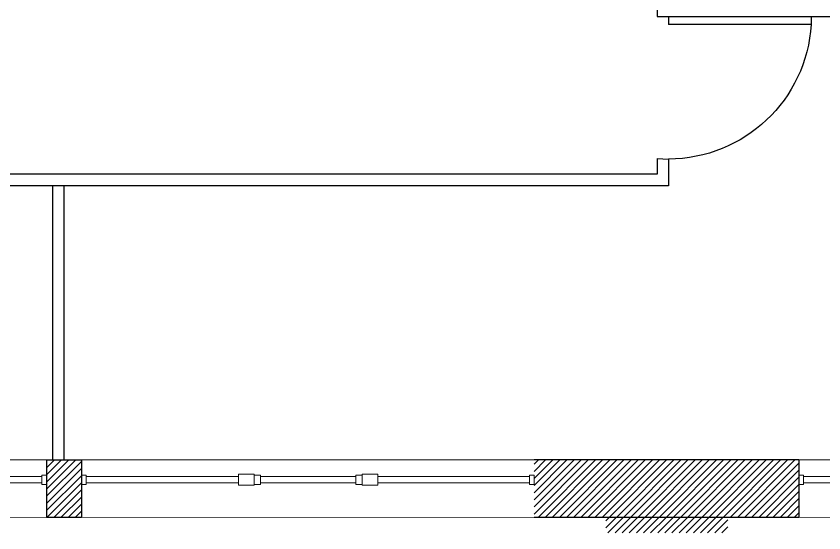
# Model space of a CAD drawing. Header units: millimetres. Extents: x -14819 to 43195, y -10328 to 20814.
# Drawn here: x 17706 to 18216, y 3451 to 3777 of the extents above; entities that cross this region are included whole.
import ezdxf

# ---------------------------------------------------------------- set-up
doc = ezdxf.new("R2010")
doc.units = ezdxf.units.MM
doc.layers.add('10 - Hachures', color=7, linetype='Continuous', lineweight=18, true_color=0x646464)
for name, color, linetype, lineweight in [('Lignes', 92, 'Continuous', 9), ('Mur_coupe', 7, 'Continuous', 25), ('Z', 7, 'Continuous', 9)]:
    doc.layers.add(name, color=color, linetype=linetype, lineweight=lineweight)

# ---------------------------------------------------------------- blocks, each defined once
blk = doc.blocks.new('Panneau système - Vitré 2-1854438-Existant Niv_ 1')
at = {"layer": 'Z'}
for p, q in [((-0.48, 0.02), (0.48, 0.02)), ((-0.48, -0.02), (-0.48, 0.02)), ((0.48, -0.02), (0.48, 0.02)), ((0.48, -0.02), (-0.48, -0.02))]:
    blk.add_line(p, q, dxfattribs=at)
blk = doc.blocks.new('Panneau système - Vitré 2-1854510-Existant Niv_ 1')
at = {"layer": 'Z'}
for p, q in [((-0.4779, 0.02), (0.4779, 0.02)), ((-0.4779, -0.02), (-0.4779, 0.02)), ((0.4779, -0.02), (0.4779, 0.02)), ((0.4779, -0.02), (-0.4779, -0.02))]:
    blk.add_line(p, q, dxfattribs=at)
blk = doc.blocks.new('Panneau système - Vitré 2-1845332-Existant Niv_ 1')
at = {"layer": 'Z'}
for p, q in [((-0.3, 0.02), (0.3, 0.02)), ((-0.3, -0.02), (-0.3, 0.02)), ((0.3, -0.02), (0.3, 0.02)), ((0.3, -0.02), (-0.3, -0.02))]:
    blk.add_line(p, q, dxfattribs=at)
blk = doc.blocks.new('Panneau système - Vitré 2-1854522-Existant Niv_ 1')
at = {"layer": 'Z'}
for p, q in [((-0.4729, 0.02), (0.4729, 0.02)), ((-0.4729, -0.02), (-0.4729, 0.02)), ((0.4729, -0.02), (0.4729, 0.02)), ((0.4729, -0.02), (-0.4729, -0.02))]:
    blk.add_line(p, q, dxfattribs=at)
blk = doc.blocks.new('Meneau rectangulaire - P 30 gris-1854496-Existant Niv_ 1')
at = {"layer": 'Z'}
for p, q in [((0, 0.03), (-0.03, 0.03)), ((-0.03, 0.03), (-0.03, -0.03)), ((0, 0.03), (0, -0.03)), ((-0.03, -0.03), (0, -0.03))]:
    blk.add_line(p, q, dxfattribs=at)
blk = doc.blocks.new('Meneau rectangulaire - P 100 gris-1845324-Existant Niv_ 1')
at = {"layer": 'Z'}
for p, q in [((0.05, 0.035), (-0.05, 0.035)), ((-0.05, 0.035), (-0.05, -0.035)), ((0.05, 0.035), (0.05, -0.035)), ((-0.05, -0.035), (0.05, -0.035))]:
    blk.add_line(p, q, dxfattribs=at)
blk = doc.blocks.new('Meneau rectangulaire - P 50 gris-1845323-Existant Niv_ 1')
at = {"layer": 'Z'}
for p, q in [((0.02, 0.03), (-0.02, 0.03)), ((-0.02, 0.03), (-0.02, -0.03)), ((0.02, 0.03), (0.02, -0.03)), ((-0.02, -0.03), (0.02, -0.03))]:
    blk.add_line(p, q, dxfattribs=at)

msp = doc.modelspace()

# ---------------------------------------------------------------- hatches: boundary and pattern name
at = {"layer": '10 - Hachures'}
h = msp.add_hatch(dxfattribs=at)
h.set_pattern_fill('ANSI31', color=256, style=0)
h.paths.add_polyline_path([(16578.83, 3496.9), (15861.35, 3496.9), (15861.35, 3460.9), (16677.06, 3460.9), (16677.06, 3496.9), (16598.83, 3496.9)], flags=0)
h.paths.add_polyline_path([(18033.23, 3496.9), (18033.23, 3460.9), (18200.13, 3460.9), (18200.13, 3496.9), (18078.39, 3496.9)], flags=0)
h.paths.add_polyline_path([(17271.06, 3496.9), (17271.06, 3460.9), (17439.64, 3460.9), (17439.64, 3496.9), (17317.9, 3496.9)], flags=0)
h = msp.add_hatch(dxfattribs=at)
h.set_pattern_fill('ANSI31', color=256, style=0)
h.paths.add_polyline_path([(16985.06, 3496.9), (16963.06, 3496.9), (16963.06, 3460.6), (16985.06, 3460.6), (16985.06, 3460.9)], flags=0)
h.paths.add_polyline_path([(18506.71, 3496.9), (18484.71, 3496.9), (18484.71, 3460.6), (18506.71, 3460.6), (18506.71, 3480.9)], flags=0)
h.paths.add_polyline_path([(17747.64, 3496.9), (17725.64, 3496.9), (17725.64, 3460.6), (17747.64, 3460.6), (17747.64, 3460.9)], flags=0)
h.paths.add_polyline_path([(16222.21, 3460.9), (16200.21, 3460.9), (16200.21, 3460.6), (16222.21, 3460.6)], flags=0)
h = msp.add_hatch(dxfattribs=at)
h.set_pattern_fill('ANSI31', color=256, style=0)
h.paths.add_polyline_path([(18078.39, 3460.6), (18078.39, 3450.9), (18155.39, 3450.9), (18155.39, 3460.6)], flags=0)
at = {"layer": 'Mur_coupe'}
msp.add_hatch(color=256, dxfattribs=at).paths.add_polyline_path([(18078.39, 3460.9), (18078.39, 3460.6), (18155.39, 3460.6), (18155.39, 3460.9)], flags=0)

# ---------------------------------------------------------------- linework, layer by layer
for p, q in [((18110.72, 3784.04), (18110.72, 3776.84)), ((18110.72, 3776.84), (18117.92, 3776.84)), ((18117.92, 3776.84), (18484.71, 3776.84)), ((18117.92, 3776.84), (18207.92, 3776.84)), ((18117.92, 3776.84), (18117.92, 3771.84)), ((18207.92, 3776.84), (18207.92, 3771.84)), ((18207.92, 3771.84), (18117.92, 3771.84)), ((18110.72, 3687.12), (18110.72, 3677.22)), ((18110.72, 3687.12), (18117.92, 3686.84)), ((18117.92, 3686.84), (18117.92, 3670.02)), ((18110.72, 3677.22), (17652.01, 3677.22)), ((18117.92, 3670.02), (17644.81, 3670.02)), ((17729.44, 3670.02), (17729.44, 3496.9)), ((17736.64, 3496.9), (17736.64, 3670.02))]:
    msp.add_line(p, q)
msp.add_lwpolyline([(18207.92, 3771.84, -0.396695), (18117.92, 3686.84)], format="xyb")
at = {"layer": 'Lignes'}
for p, q in [((16680.96, 3496.9), (18837.14, 3496.9)), ((18791.29, 3460.6), (16677.06, 3460.9))]:
    msp.add_line(p, q, dxfattribs=at)
at = {"layer": 'Mur_coupe'}
for p, q in [((17725.64, 3496.9), (17747.64, 3496.9)), ((17725.64, 3496.9), (17725.64, 3460.9)), ((17747.64, 3496.9), (17747.64, 3460.9)), ((18200.13, 3496.9), (18033.23, 3496.9)), ((18200.13, 3496.9), (18200.13, 3460.9)), ((17725.64, 3460.9), (17747.64, 3460.9)), ((18033.23, 3460.9), (18200.13, 3460.9))]:
    msp.add_line(p, q, dxfattribs=at)

# ---------------------------------------------------------------- block references
at = {"layer": 'Z', "xscale": 100, "yscale": 100, "zscale": 100, "rotation": 180}
for name, p in [('Panneau système - Vitré 2-1854438-Existant Niv_ 1', (17674.64, 3484.4)), ('Panneau système - Vitré 2-1854438-Existant Niv_ 1', (17798.64, 3484.4)), ('Panneau système - Vitré 2-1845332-Existant Niv_ 1', (17890.64, 3484.4)), ('Panneau système - Vitré 2-1854510-Existant Niv_ 1', (17982.44, 3484.4)), ('Panneau système - Vitré 2-1854522-Existant Niv_ 1', (18250.42, 3484.4))]:
    msp.add_blockref(name, p, dxfattribs=at)
at = {"layer": 'Z', "extrusion": (0, 0, -1), "xscale": 100, "yscale": 100, "zscale": 100}
for name, p in [('Meneau rectangulaire - P 30 gris-1854496-Existant Niv_ 1', (-17722.64, 3484.4)), ('Meneau rectangulaire - P 30 gris-1854496-Existant Niv_ 1', (-17747.64, 3484.4)), ('Meneau rectangulaire - P 100 gris-1845324-Existant Niv_ 1', (-17851.64, 3484.4)), ('Meneau rectangulaire - P 50 gris-1845323-Existant Niv_ 1', (-17858.64, 3484.4)), ('Meneau rectangulaire - P 50 gris-1845323-Existant Niv_ 1', (-17922.64, 3484.4)), ('Meneau rectangulaire - P 100 gris-1845324-Existant Niv_ 1', (-17929.64, 3484.4)), ('Meneau rectangulaire - P 30 gris-1854496-Existant Niv_ 1', (-18030.23, 3484.4)), ('Meneau rectangulaire - P 30 gris-1854496-Existant Niv_ 1', (-18200.13, 3484.4))]:
    msp.add_blockref(name, p, dxfattribs=at)

doc.saveas('drawing.dxf')
